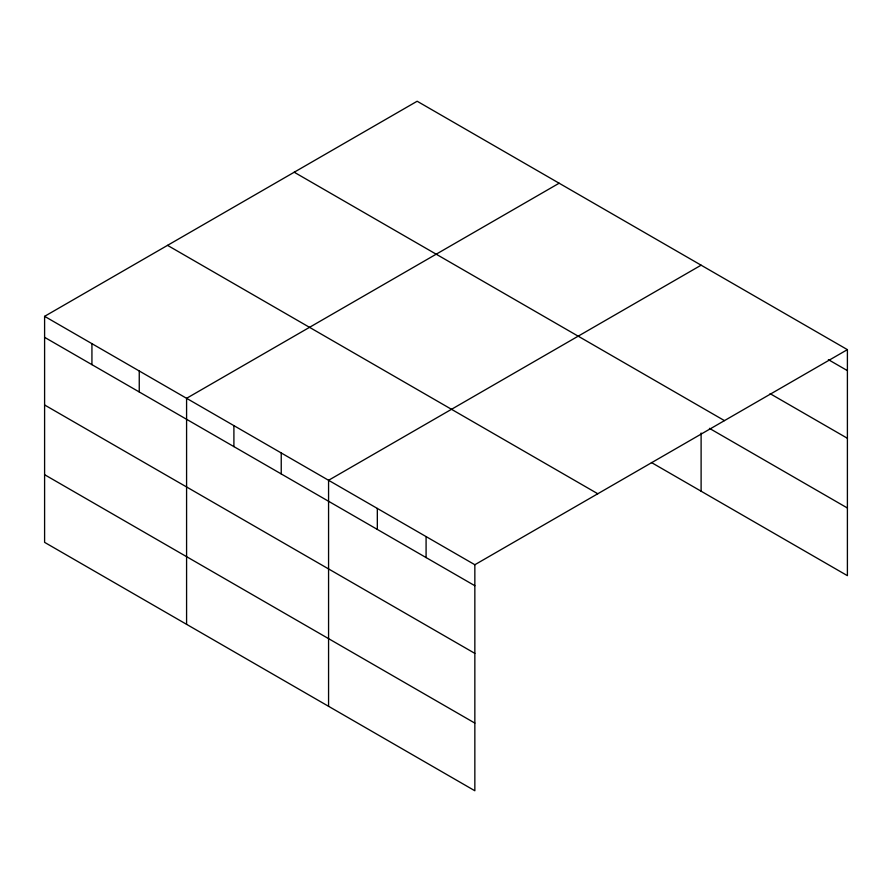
<?xml version="1.0" encoding="UTF-8"?>
<svg xmlns="http://www.w3.org/2000/svg" width="892" height="892" viewBox="0 0 892 892"><rect width="100%" height="100%" fill="white"/><g stroke="black" fill="none" stroke-linecap="round" stroke-linejoin="round"><path stroke-width="1.34" d="M44.6 316.337L474.845 564.736L474.845 790.758L44.6 542.358L44.6 316.337L417.155 101.242L847.4 349.642L847.4 575.663L651.416 462.513M559.139 183.217L186.584 398.311L186.584 624.322M701.112 265.192L328.568 480.286L328.568 706.297M474.845 564.736L847.4 349.642M828.367 359.643L847.4 370.626M770.097 393.662L847.4 438.284M294.215 172.223L724.46 420.623M709.441 428.35L847.4 508.005M167.54 245.356L597.785 493.755M44.6 337.321L474.845 585.721M44.6 404.979L474.845 653.379M44.6 474.689L474.845 723.089M701.112 433.021L701.112 491.202M426.086 536.583L426.086 557.567M377.327 508.429L377.327 529.413M281.236 452.958L281.236 473.942M233.905 425.629L233.905 446.613M139.252 370.983L139.252 391.967M91.932 343.665L91.932 364.638"/></g></svg>
